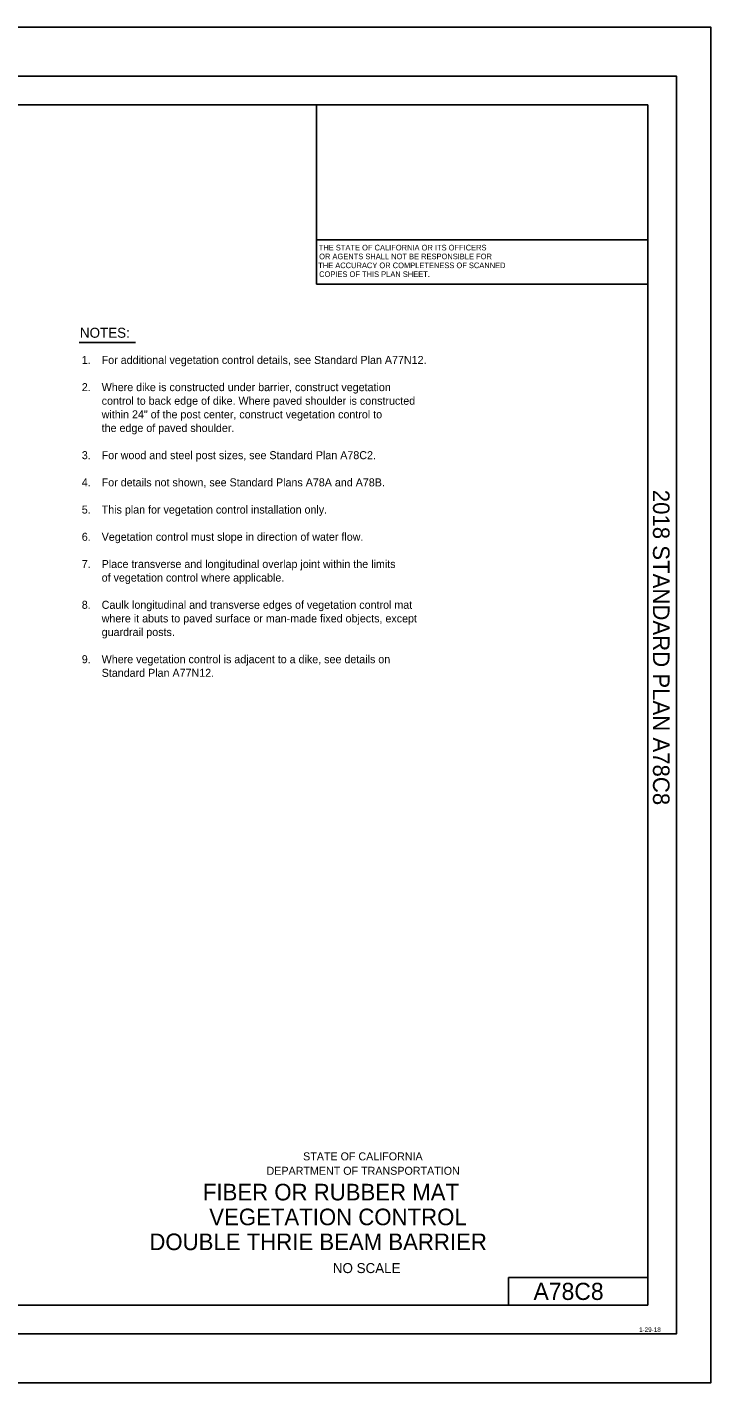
# Model space of a CAD drawing. Extents: x -893 to 867, y -474 to 712.
# Drawn here: x 268 to 867, y -474 to 712 of the extents above; entities that cross this region are included whole.
import ezdxf

# ---------------------------------------------------------------- set-up
doc = ezdxf.new("R2010")
doc.units = 0
for name, color, linetype in [('10 Sheet Format', 7, 'Continuous'), ('57 Undefined', 7, 'Continuous'), ('60 Nongeo Data', 7, 'Continuous')]:
    doc.layers.add(name, color=color, linetype=linetype)

msp = doc.modelspace()

# ---------------------------------------------------------------- linework, layer by layer
at = {"layer": '10 Sheet Format'}
for p, q in [((836.6, 668.9), (836.6, 668.9)), ((-813.5, 644), (811.5, 644)), ((521.6, 487.1), (521.6, 644)), ((811.5, -406), (811.5, 644)), ((811.5, 525.9), (521.6, 525.9)), ((811.5, 487.1), (521.6, 487.1)), ((689.5, -406), (689.5, -382)), ((689.5, -382), (811.5, -382)), ((-813.5, -406), (811.5, -406)), ((836.6, -431), (836.6, -431))]:
    msp.add_line(p, q, dxfattribs=at)
for points in [[(-893.5, -474), (866.5, -474), (866.5, 712), (-893.5, 712)], [(-863.4, 669), (836.6, 669), (836.6, -431), (-863.4, -431)], [(-863.4, 669), (836.6, 669), (836.6, -431), (-863.4, -431)]]:
    msp.add_lwpolyline(points, close=True, dxfattribs=at)
at = {"layer": '57 Undefined'}
msp.add_line((314, 436.1), (363.2, 436.1), dxfattribs=at)
at = {"layer": '60 Nongeo Data'}
msp.add_line((811.5, 644), (811.5, 644), dxfattribs=at)

# ---------------------------------------------------------------- texts
at = {"layer": '10 Sheet Format'}
for s, height, p in [('THE STATE OF CALIFORNIA OR ITS OFFICERS', 4.9, (523.6, 516.6)), ('OR AGENTS SHALL NOT BE RESPONSIBLE FOR', 4.9, (523.9, 508.9)), ('THE ACCURACY OR COMPLETENESS OF SCANNED', 4.9, (523.1, 501.1)), ('COPIES OF THIS PLAN SHEET.', 4.9, (523.9, 493.4)), ('STATE OF CALIFORNIA', 7, (509.9, -279.4)), ('DEPARTMENT OF TRANSPORTATION', 7, (477.9, -292)), ('FIBER OR RUBBER MAT', 14.5, (422.2, -314.4)), ('VEGETATION CONTROL', 14.5, (427.8, -336.1)), ('DOUBLE THRIE BEAM BARRIER', 14.5, (375.4, -357.9)), ('NO SCALE', 8.75, (535.9, -378)), ('A78C8', 15, (711.4, -401.5)), ('1-29-18', 4, (803.7, -429.5))]:
    msp.add_text(s, height=height, dxfattribs=at).set_placement(p)
msp.add_text('2018 STANDARD PLAN A78C8', height=14.5, rotation=270, dxfattribs=at).set_placement((815.9, 307.2))
at = {"layer": '57 Undefined'}
for s, height, p in [('NOTES:', 8.75, (314.7, 440.2)), ('1.', 7, (316.3, 417.3)), ('For additional vegetation control details, see Standard Plan A77N12.', 7, (333.7, 417.3)), ('2. ', 7, (316.3, 393.5)), ('Where dike is constructed under barrier, construct vegetation', 7, (333.7, 393.5)), ('control to back edge of dike. Where paved shoulder is constructed', 7, (333.7, 381.6)), ('within 24" of the post center, construct vegetation control to', 7, (333.7, 369.7)), ('the edge of paved shoulder.', 7, (333.7, 357.8)), ('3. ', 7, (316.3, 334)), ('For wood and steel post sizes, see Standard Plan A78C2.', 7, (333.7, 334)), ('4.', 7, (316.3, 310.2)), ('For details not shown, see Standard Plans A78A and A78B.', 7, (333.7, 310.2)), ('5.', 7, (316.3, 286.4)), ('This plan for vegetation control installation only.', 7, (333.7, 286.4)), ('6. ', 7, (316.3, 262.6)), ('Vegetation control must slope in direction of water flow. ', 7, (333.7, 262.6)), ('7.', 7, (316.3, 238.8)), ('Place transverse and longitudinal overlap joint within the limits ', 7, (333.7, 238.8)), ('of vegetation control where applicable.', 7, (333.7, 226.9)), ('8.', 7, (316.3, 203.1)), ('Caulk longitudinal and transverse edges of vegetation control mat', 7, (333.7, 203.1)), ('where it abuts to paved surface or man-made fixed objects, except', 7, (333.7, 191.2)), ('guardrail posts.', 7, (333.7, 179.3)), ('9.', 7, (316.3, 155.5)), ('Where vegetation control is adjacent to a dike, see details on', 7, (333.7, 155.5)), ('Standard Plan A77N12.', 7, (333.7, 143.6))]:
    msp.add_text(s, height=height, dxfattribs=at).set_placement(p)

doc.saveas('drawing.dxf')
